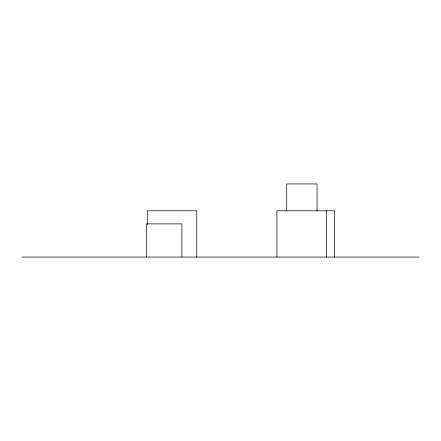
<?xml version="1.0" encoding="UTF-8"?>
<svg xmlns="http://www.w3.org/2000/svg" width="441" height="441" viewBox="0 0 441 441"><rect width="100%" height="100%" fill="white"/><g stroke="black" fill="none" stroke-linecap="round" stroke-linejoin="round"><path stroke-width="0.66" d="M22.05 257.075L418.95 257.075M334.515 257.075L334.515 210.792L276.915 210.792L276.915 257.075M326.395 210.792L326.395 257.075M317.029 210.792L317.029 183.925L286.705 183.925L286.705 210.792M196.769 257.075L196.769 210.792L147.288 210.792L147.288 224.403M181.896 257.075L181.896 223.879L146.621 223.879L146.621 257.075"/></g></svg>
